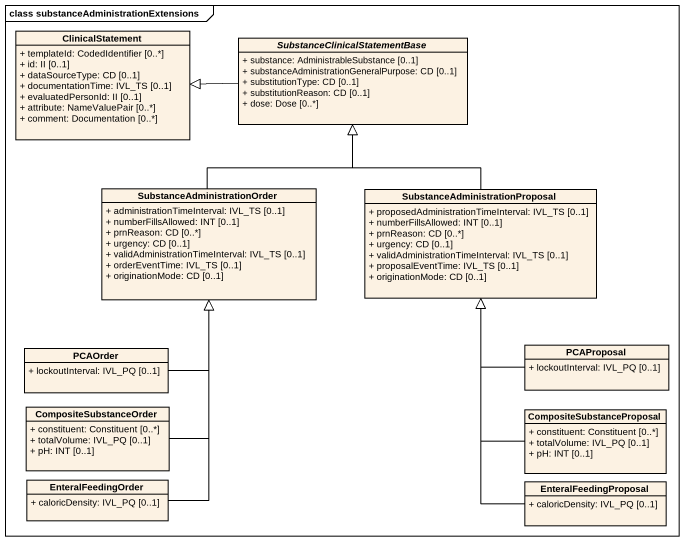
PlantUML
@startuml
mainframe class substanceAdministrationExtensions
hide circle
hide empty members
skinparam classAttributeIconSize 0
class ClinicalStatement {
  + templateId: CodedIdentifier [0..*]
  + id: II [0..1]
  + dataSourceType: CD [0..1]
  + documentationTime: IVL_TS [0..1]
  + evaluatedPersonId: II [0..1]
  + attribute: NameValuePair [0..*]
  + comment: Documentation [0..*]
}
abstract class "SubstanceClinicalStatementBase" as SubstanceClinicalStatementBa {
  + substance: AdministrableSubstance [0..1]
  + substanceAdministrationGeneralPurpose: CD [0..1]
  + substitutionType: CD [0..1]
  + substitutionReason: CD [0..1]
  + dose: Dose [0..*]
}
class SubstanceAdministrationOrder {
  + administrationTimeInterval: IVL_TS [0..1]
  + numberFillsAllowed: INT [0..1]
  + prnReason: CD [0..*]
  + urgency: CD [0..1]
  + validAdministrationTimeInterval: IVL_TS [0..1]
  + orderEventTime: IVL_TS [0..1]
  + originationMode: CD [0..1]
}
class "SubstanceAdministrationProposal" as SubstanceAdministrationPropo {
  + proposedAdministrationTimeInterval: IVL_TS [0..1]
  + numberFillsAllowed: INT [0..1]
  + prnReason: CD [0..*]
  + urgency: CD [0..1]
  + validAdministrationTimeInterval: IVL_TS [0..1]
  + proposalEventTime: IVL_TS [0..1]
  + originationMode: CD [0..1]
}
class PCAOrder {
  + lockoutInterval: IVL_PQ [0..1]
}
class PCAProposal {
  + lockoutInterval: IVL_PQ [0..1]
}
class CompositeSubstanceOrder {
  + constituent: Constituent [0..*]
  + totalVolume: IVL_PQ [0..1]
  + pH: INT [0..1]
}
class CompositeSubstanceProposal {
  + constituent: Constituent [0..*]
  + totalVolume: IVL_PQ [0..1]
  + pH: INT [0..1]
}
class EnteralFeedingOrder {
  + caloricDensity: IVL_PQ [0..1]
}
class EnteralFeedingProposal {
  + caloricDensity: IVL_PQ [0..1]
}
SubstanceClinicalStatementBa -left-|> ClinicalStatement
SubstanceAdministrationOrder -up-|> SubstanceClinicalStatementBa
SubstanceAdministrationPropo -up-|> SubstanceClinicalStatementBa
PCAOrder -up-|> SubstanceAdministrationOrder
PCAProposal -up-|> SubstanceAdministrationPropo
CompositeSubstanceOrder -up-|> SubstanceAdministrationOrder
CompositeSubstanceProposal -up-|> SubstanceAdministrationPropo
EnteralFeedingOrder -up-|> SubstanceAdministrationOrder
EnteralFeedingProposal -up-|> SubstanceAdministrationPropo
@enduml
